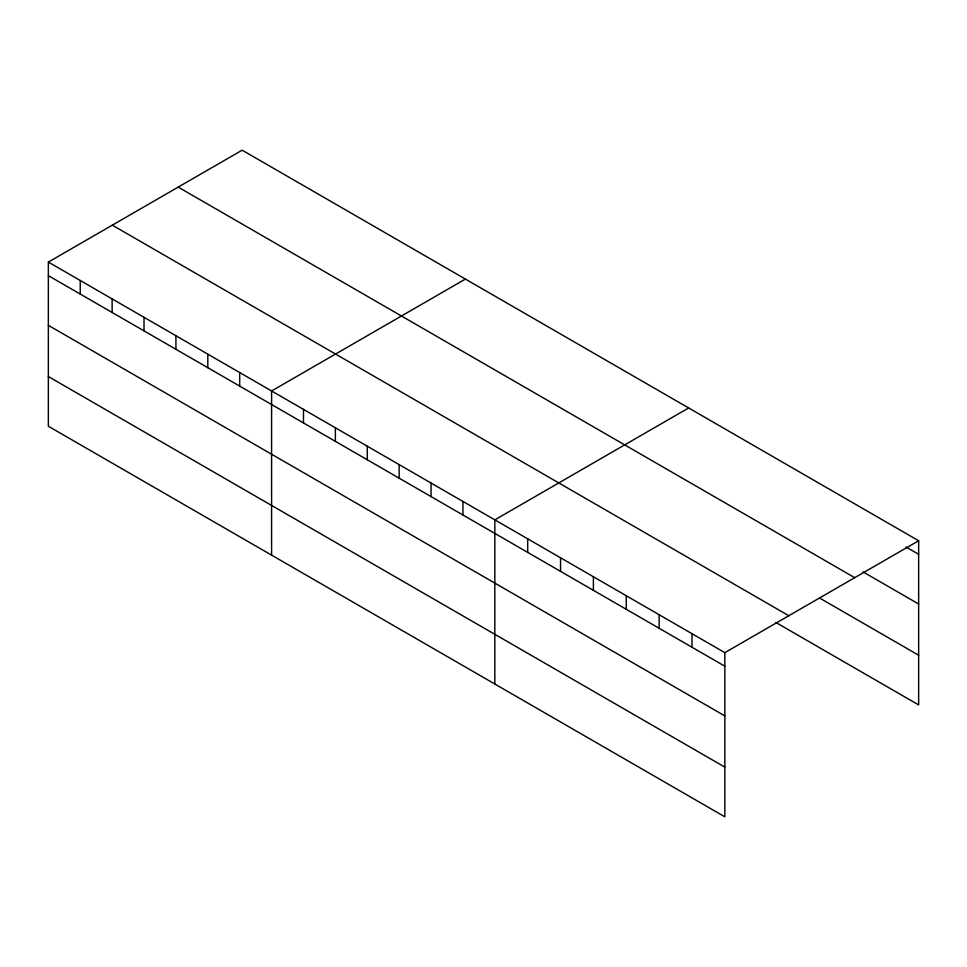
<?xml version="1.0" encoding="UTF-8"?>
<svg xmlns="http://www.w3.org/2000/svg" width="967" height="967" viewBox="0 0 967 967"><rect width="100%" height="100%" fill="white"/><g stroke="black" fill="none" stroke-linecap="round" stroke-linejoin="round"><path stroke-width="1.45" d="M48.35 262.081L724.839 652.652L724.839 816.813L48.35 426.242L48.35 262.081L242.161 150.187L918.65 540.758L918.65 704.919L775.848 622.47M465.405 279.076L271.594 390.97L271.594 555.131M688.649 407.965L494.826 519.859L494.826 684.02M724.839 652.652L918.65 540.758M906.006 547.008L918.65 554.309M863.048 571.908L918.65 604.012M178.206 187.115L854.695 577.674M820.076 598.307L918.65 655.215M112.305 225.154L788.794 615.725M48.35 275.643L724.839 666.203M48.35 325.335L724.839 715.906M48.35 376.55L724.839 767.109M691.973 633.675L691.973 647.237M659.119 614.71L659.119 628.26M626.265 595.745L626.265 609.295M593.4 576.767L593.4 590.329M560.546 557.802L560.546 571.352M527.692 538.824L527.692 552.387M462.939 501.45L462.939 515M431.052 483.029L431.052 496.591M399.153 464.619L399.153 478.182M367.267 446.21L367.267 459.76M335.368 427.801L335.368 441.351M303.481 409.379L303.481 422.942M239.695 372.561L239.695 386.111M207.808 354.152L207.808 367.702M175.921 335.73L175.921 349.292M144.023 317.321L144.023 330.883M112.136 298.912L112.136 312.462M80.237 280.503L80.237 294.053"/></g></svg>
